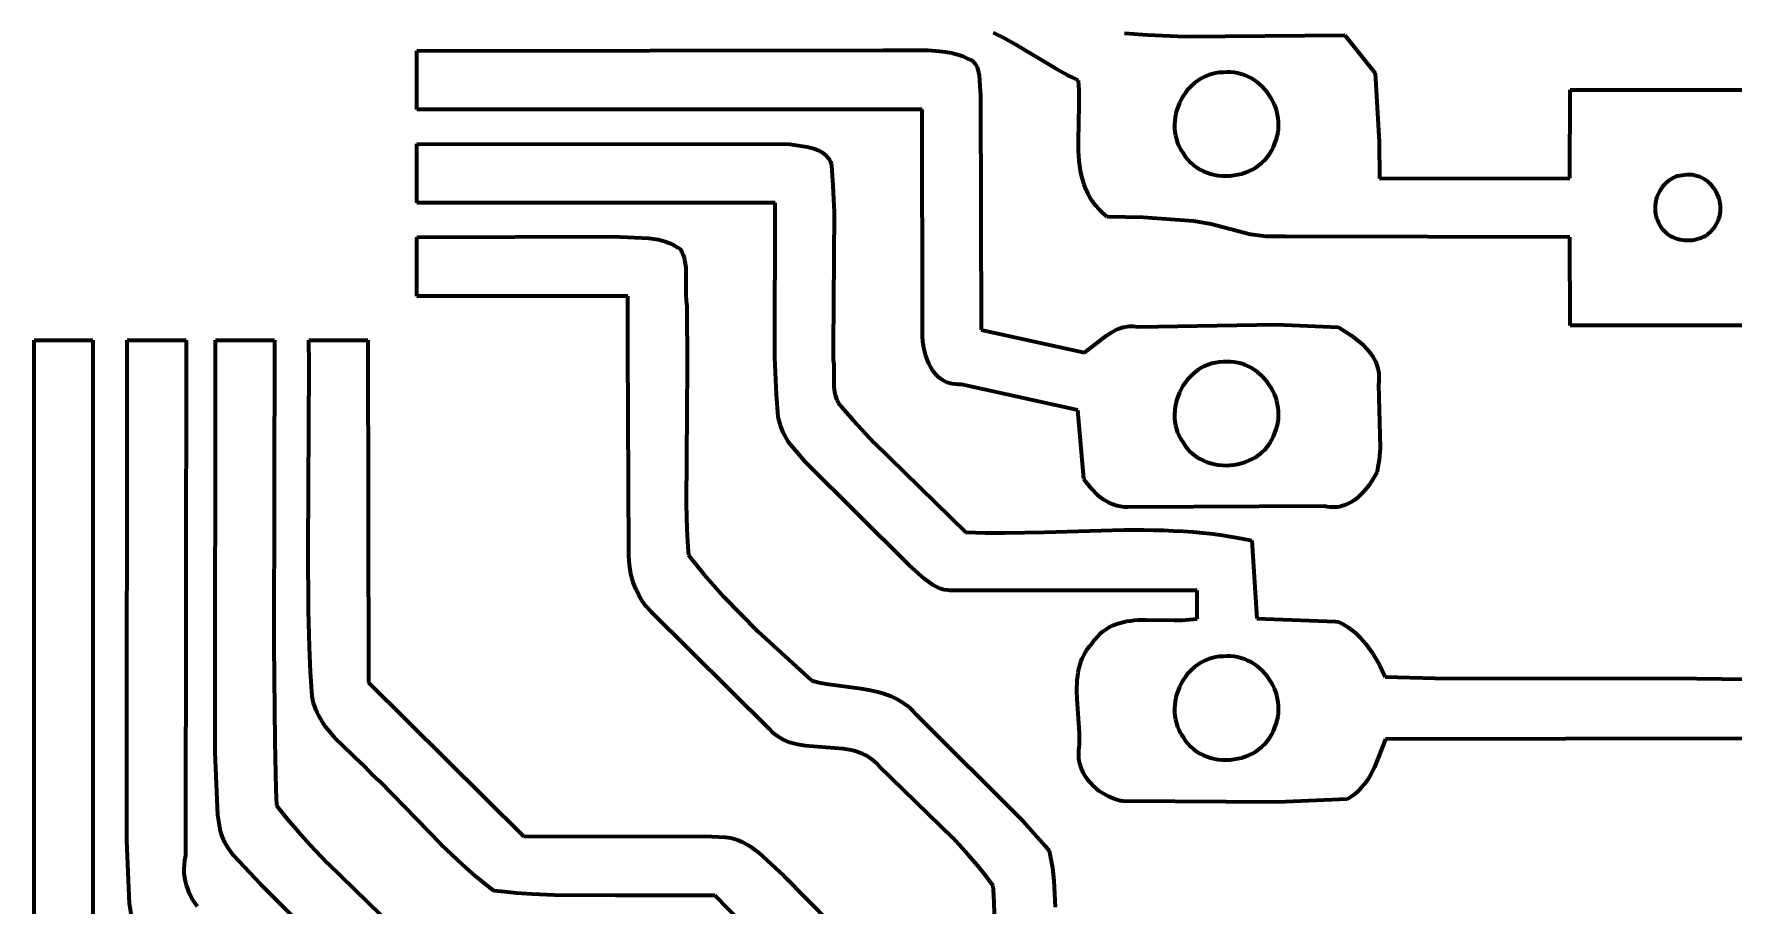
# Model space of a CAD drawing. Header units: millimetres. Extents: x 0.5 to 14.1, y 0 to 14.9.
# Drawn here: x 6.68 to 11.489, y 5.777 to 8.242 of the extents above; entities that cross this region are included whole.
import ezdxf

# ---------------------------------------------------------------- set-up
doc = ezdxf.new("R2010")
doc.units = ezdxf.units.MM
doc.layers.add('color#000000ff', color=7, linetype='CONTINUOUS', lineweight=100)

msp = doc.modelspace()

# ---------------------------------------------------------------- linework, layer by layer
at = {"layer": 'color#000000ff'}
for p, q in [((9.4115, 8.2375), (9.3962, 8.2452)), ((9.4267, 8.2294), (9.4115, 8.2375)), ((9.4567, 8.2124), (9.4267, 8.2294)), ((9.7673, 8.2437), (9.8316, 8.2391)), ((9.8316, 8.2391), (9.939, 8.2349)), ((9.939, 8.2349), (10.3907, 8.2379)), ((10.3907, 8.2379), (10.4762, 8.131)), ((7.7639, 8.1944), (9.0834, 8.1962)), ((7.7639, 8.0278), (7.7639, 8.1944)), ((9.0834, 8.1962), (9.21, 8.1956)), ((9.21, 8.1956), (9.2437, 8.1934)), ((9.2437, 8.1934), (9.2603, 8.1912)), ((9.2603, 8.1912), (9.2768, 8.1881)), ((9.2768, 8.1881), (9.293, 8.184)), ((9.293, 8.184), (9.301, 8.1814)), ((9.301, 8.1814), (9.3089, 8.1786)), ((9.3089, 8.1786), (9.3168, 8.1754)), ((9.3168, 8.1754), (9.3246, 8.1718)), ((9.5759, 8.1415), (9.4567, 8.2124)), ((9.3246, 8.1718), (9.3286, 8.1703)), ((9.3286, 8.1703), (9.3322, 8.1684)), ((9.3322, 8.1684), (9.3356, 8.1662)), ((9.3356, 8.1662), (9.3386, 8.1638)), ((9.3386, 8.1638), (9.3413, 8.1611)), ((9.3413, 8.1611), (9.3437, 8.1582)), ((9.3437, 8.1582), (9.3458, 8.155)), ((9.3458, 8.155), (9.3494, 8.1482)), ((9.3494, 8.1482), (9.3521, 8.1408)), ((9.3521, 8.1408), (9.3554, 8.1246)), ((9.606, 8.1251), (9.5759, 8.1415)), ((10.0135, 8.1282), (10.0033, 8.1249)), ((10.024, 8.1307), (10.0135, 8.1282)), ((10.0348, 8.1323), (10.024, 8.1307)), ((10.046, 8.1329), (10.0348, 8.1323)), ((10.0567, 8.1336), (10.046, 8.1329)), ((10.0672, 8.1335), (10.0567, 8.1336)), ((10.0775, 8.1325), (10.0672, 8.1335)), ((10.0876, 8.1307), (10.0775, 8.1325)), ((10.0974, 8.1281), (10.0876, 8.1307)), ((10.107, 8.1248), (10.0974, 8.1281)), ((10.4762, 8.131), (10.4873, 7.936)), ((9.3554, 8.1246), (9.358, 8.0797)), ((9.358, 8.0797), (9.3591, 8.0696)), ((9.6212, 8.1174), (9.606, 8.1251)), ((9.6365, 8.1101), (9.6212, 8.1174)), ((9.6376, 8.0965), (9.6365, 8.1101)), ((9.6384, 8.0828), (9.6376, 8.0965)), ((9.6387, 8.0689), (9.6384, 8.0828)), ((9.9446, 8.0823), (9.9382, 8.0739)), ((9.9515, 8.0901), (9.9446, 8.0823)), ((9.959, 8.0975), (9.9515, 8.0901)), ((9.9669, 8.1043), (9.959, 8.0975)), ((9.9754, 8.1104), (9.9669, 8.1043)), ((9.9843, 8.116), (9.9754, 8.1104)), ((9.9936, 8.1208), (9.9843, 8.116)), ((10.0033, 8.1249), (9.9936, 8.1208)), ((10.1162, 8.1209), (10.107, 8.1248)), ((10.1252, 8.1162), (10.1162, 8.1209)), ((10.1338, 8.111), (10.1252, 8.1162)), ((10.142, 8.1051), (10.1338, 8.111)), ((10.1498, 8.0987), (10.142, 8.1051)), ((10.1572, 8.0918), (10.1498, 8.0987)), ((10.1642, 8.0845), (10.1572, 8.0918)), ((10.1707, 8.0767), (10.1642, 8.0845)), ((11.0272, 7.8332), (11.0282, 8.0833)), ((11.0282, 8.0833), (11.6945, 8.0833)), ((9.3591, 8.0696), (9.3615, 7.4048)), ((9.6364, 7.9394), (9.6387, 8.0406)), ((9.6387, 8.0406), (9.6387, 8.0689)), ((9.9184, 8.0368), (9.915, 8.0268)), ((9.9224, 8.0466), (9.9184, 8.0368)), ((9.9271, 8.056), (9.9224, 8.0466)), ((9.9323, 8.0652), (9.9271, 8.056)), ((9.9382, 8.0739), (9.9323, 8.0652)), ((10.1766, 8.0685), (10.1707, 8.0767)), ((10.1821, 8.0599), (10.1766, 8.0685)), ((10.1869, 8.051), (10.1821, 8.0599)), ((10.1912, 8.0419), (10.1869, 8.051)), ((10.1949, 8.0324), (10.1912, 8.0419)), ((10.1979, 8.0228), (10.1949, 8.0324)), ((9.1946, 8.0278), (7.7639, 8.0278)), ((9.1956, 7.416), (9.1946, 8.0278)), ((9.909, 7.9958), (9.9084, 7.9853)), ((9.9084, 7.9853), (9.9085, 7.9748)), ((9.9103, 8.0063), (9.909, 7.9958)), ((9.9123, 8.0166), (9.9103, 8.0063)), ((9.915, 8.0268), (9.9123, 8.0166)), ((10.2003, 8.013), (10.1979, 8.0228)), ((10.202, 8.003), (10.2003, 8.013)), ((10.203, 7.993), (10.202, 8.003)), ((10.2027, 7.9727), (10.2032, 7.9828)), ((10.2032, 7.9828), (10.203, 7.993)), ((9.6369, 7.9107), (9.6364, 7.9394)), ((9.9085, 7.9748), (9.9095, 7.9644)), ((9.9095, 7.9644), (9.9112, 7.954)), ((9.9112, 7.954), (9.9138, 7.9437)), ((9.9138, 7.9437), (9.9171, 7.9336)), ((10.1924, 7.9325), (10.1963, 7.9424)), ((10.1963, 7.9424), (10.1993, 7.9524)), ((10.1993, 7.9524), (10.2014, 7.9625)), ((10.2014, 7.9625), (10.2027, 7.9727)), ((10.4873, 7.936), (10.4882, 7.8331)), ((7.7639, 7.9305), (8.8199, 7.9299)), ((7.7639, 7.7639), (7.7639, 7.9305)), ((8.8199, 7.9299), (8.8683, 7.9226)), ((8.8683, 7.9226), (8.888, 7.9174)), ((8.888, 7.9174), (8.9017, 7.9119)), ((8.9017, 7.9119), (8.9101, 7.9073)), ((8.9101, 7.9073), (8.9177, 7.9018)), ((8.9177, 7.9018), (8.9212, 7.8987)), ((8.9212, 7.8987), (8.9244, 7.8954)), ((8.9244, 7.8954), (8.9274, 7.8918)), ((8.9274, 7.8918), (8.9301, 7.888)), ((8.9301, 7.888), (8.9324, 7.8838)), ((9.6377, 7.8966), (9.6369, 7.9107)), ((9.6389, 7.8825), (9.6377, 7.8966)), ((9.9171, 7.9336), (9.9214, 7.9237)), ((9.9214, 7.9237), (9.9265, 7.9141)), ((9.9265, 7.9141), (9.9325, 7.9048)), ((9.9325, 7.9048), (9.9389, 7.8951)), ((9.9389, 7.8951), (9.946, 7.8862)), ((10.1637, 7.8845), (10.1709, 7.8927)), ((10.1709, 7.8927), (10.1775, 7.9017)), ((10.1775, 7.9017), (10.1833, 7.9113)), ((10.1833, 7.9113), (10.1883, 7.9215)), ((10.1883, 7.9215), (10.1924, 7.9325)), ((8.9324, 7.8838), (8.9345, 7.8794)), ((8.9345, 7.8794), (8.9362, 7.8746)), ((8.9362, 7.8746), (8.9375, 7.8695)), ((8.9375, 7.8695), (8.9418, 7.8127)), ((9.6406, 7.8686), (9.6389, 7.8825)), ((9.6428, 7.855), (9.6406, 7.8686)), ((9.6455, 7.8415), (9.6428, 7.855)), ((9.6489, 7.8283), (9.6455, 7.8415)), ((9.946, 7.8862), (9.9538, 7.8781)), ((9.9538, 7.8781), (9.9621, 7.8708)), ((9.9621, 7.8708), (9.971, 7.8643)), ((9.971, 7.8643), (9.9804, 7.8586)), ((9.9804, 7.8586), (9.9901, 7.8536)), ((9.9901, 7.8536), (10.0003, 7.8495)), ((10.0003, 7.8495), (10.0107, 7.8461)), ((10.0107, 7.8461), (10.0214, 7.8435)), ((10.0214, 7.8435), (10.0323, 7.8416)), ((10.0323, 7.8416), (10.0433, 7.8405)), ((10.0433, 7.8405), (10.0544, 7.8402)), ((10.0544, 7.8402), (10.0654, 7.8406)), ((10.0654, 7.8406), (10.0765, 7.8417)), ((10.0765, 7.8417), (10.0874, 7.8436)), ((10.0874, 7.8436), (10.0981, 7.8462)), ((10.0981, 7.8462), (10.1086, 7.8496)), ((10.1086, 7.8496), (10.1189, 7.8536)), ((10.1189, 7.8536), (10.1288, 7.8584)), ((10.1288, 7.8584), (10.1382, 7.8638)), ((10.1382, 7.8638), (10.1473, 7.87)), ((10.1473, 7.87), (10.1557, 7.8769)), ((10.1557, 7.8769), (10.1637, 7.8845)), ((11.3325, 7.839), (11.3267, 7.837)), ((11.3386, 7.8405), (11.3325, 7.839)), ((11.3449, 7.8416), (11.3386, 7.8405)), ((11.3513, 7.8421), (11.3449, 7.8416)), ((11.3591, 7.843), (11.3513, 7.8421)), ((11.3667, 7.8432), (11.3591, 7.843)), ((11.374, 7.8427), (11.3667, 7.8432)), ((11.3812, 7.8415), (11.374, 7.8427)), ((11.3882, 7.8397), (11.3812, 7.8415)), ((11.3949, 7.8374), (11.3882, 7.8397)), ((8.9418, 7.8127), (8.945, 7.7369)), ((9.653, 7.8153), (9.6489, 7.8283)), ((9.6578, 7.8027), (9.653, 7.8153)), ((9.6635, 7.7904), (9.6578, 7.8027)), ((10.4882, 7.8331), (11.0272, 7.8332)), ((11.2788, 7.7924), (11.2762, 7.7868)), ((11.2817, 7.7978), (11.2788, 7.7924)), ((11.2849, 7.8029), (11.2817, 7.7978)), ((11.2884, 7.8079), (11.2849, 7.8029)), ((11.2923, 7.8126), (11.2884, 7.8079)), ((11.2964, 7.8171), (11.2923, 7.8126)), ((11.3008, 7.8212), (11.2964, 7.8171)), ((11.3055, 7.8251), (11.3008, 7.8212)), ((11.3104, 7.8286), (11.3055, 7.8251)), ((11.3156, 7.8318), (11.3104, 7.8286)), ((11.321, 7.8346), (11.3156, 7.8318)), ((11.3267, 7.837), (11.321, 7.8346)), ((11.4013, 7.8345), (11.3949, 7.8374)), ((11.4075, 7.831), (11.4013, 7.8345)), ((11.4133, 7.8271), (11.4075, 7.831)), ((11.4189, 7.8228), (11.4133, 7.8271)), ((11.4241, 7.818), (11.4189, 7.8228)), ((11.4289, 7.8129), (11.4241, 7.818)), ((11.4334, 7.8074), (11.4289, 7.8129)), ((11.4375, 7.8016), (11.4334, 7.8074)), ((11.4412, 7.7955), (11.4375, 7.8016)), ((11.4445, 7.7891), (11.4412, 7.7955)), ((8.778, 7.7638), (7.7639, 7.7639)), ((8.7772, 7.3255), (8.778, 7.7638)), ((9.67, 7.7784), (9.6635, 7.7904)), ((9.6774, 7.7668), (9.67, 7.7784)), ((9.6859, 7.7555), (9.6774, 7.7668)), ((9.6953, 7.7447), (9.6859, 7.7555)), ((9.7059, 7.7344), (9.6953, 7.7447)), ((11.2687, 7.7573), (11.2684, 7.7512)), ((11.2684, 7.7512), (11.2684, 7.745)), ((11.2684, 7.745), (11.2689, 7.7389)), ((11.2695, 7.7633), (11.2687, 7.7573)), ((11.2706, 7.7694), (11.2695, 7.7633)), ((11.2721, 7.7753), (11.2706, 7.7694)), ((11.274, 7.7811), (11.2721, 7.7753)), ((11.2762, 7.7868), (11.274, 7.7811)), ((11.4473, 7.7826), (11.4445, 7.7891)), ((11.4496, 7.7758), (11.4473, 7.7826)), ((11.4515, 7.769), (11.4496, 7.7758)), ((11.4529, 7.762), (11.4515, 7.769)), ((11.4537, 7.7549), (11.4529, 7.762)), ((11.454, 7.7478), (11.4537, 7.7549)), ((11.4538, 7.7406), (11.454, 7.7478)), ((8.945, 7.7369), (8.9424, 7.357)), ((9.7176, 7.7245), (9.7059, 7.7344)), ((9.8195, 7.722), (9.7176, 7.7245)), ((9.9622, 7.7122), (9.8195, 7.722)), ((10.0125, 7.7034), (9.9622, 7.7122)), ((10.1238, 7.6743), (10.0125, 7.7034)), ((11.2689, 7.7389), (11.2698, 7.7328)), ((11.2698, 7.7328), (11.2711, 7.7268)), ((11.2711, 7.7268), (11.2729, 7.7208)), ((11.2729, 7.7208), (11.2751, 7.715)), ((11.2751, 7.715), (11.2778, 7.7093)), ((11.2778, 7.7093), (11.2808, 7.7028)), ((11.2808, 7.7028), (11.2842, 7.6968)), ((11.2842, 7.6968), (11.2881, 7.6912)), ((11.4358, 7.6935), (11.4396, 7.6993)), ((11.4396, 7.6993), (11.4436, 7.7059)), ((11.4436, 7.7059), (11.4469, 7.7126)), ((11.4469, 7.7126), (11.4495, 7.7194)), ((11.4495, 7.7194), (11.4515, 7.7264)), ((11.4515, 7.7264), (11.4529, 7.7335)), ((11.4529, 7.7335), (11.4538, 7.7406)), ((7.7639, 7.6663), (8.3197, 7.6682)), ((7.7639, 7.5001), (7.7639, 7.6663)), ((8.3197, 7.6682), (8.4207, 7.6643)), ((8.4207, 7.6643), (8.4473, 7.6596)), ((8.4473, 7.6596), (8.4667, 7.6542)), ((8.4667, 7.6542), (8.4792, 7.6496)), ((8.4792, 7.6496), (8.4914, 7.6439)), ((10.1681, 7.6689), (10.1238, 7.6743)), ((10.1941, 7.669), (10.1681, 7.6689)), ((10.2228, 7.6681), (10.1941, 7.669)), ((11.0274, 7.6667), (10.2228, 7.6681)), ((11.0283, 7.4167), (11.0274, 7.6667)), ((11.2881, 7.6912), (11.2924, 7.6861)), ((11.2924, 7.6861), (11.2972, 7.6814)), ((11.2972, 7.6814), (11.3023, 7.6771)), ((11.3023, 7.6771), (11.3077, 7.6732)), ((11.3077, 7.6732), (11.3134, 7.6698)), ((11.3134, 7.6698), (11.3194, 7.6668)), ((11.3194, 7.6668), (11.3257, 7.6642)), ((11.3257, 7.6642), (11.3321, 7.6621)), ((11.3321, 7.6621), (11.3386, 7.6604)), ((11.3386, 7.6604), (11.3453, 7.6592)), ((11.3453, 7.6592), (11.3521, 7.6584)), ((11.3521, 7.6584), (11.3589, 7.658)), ((11.3589, 7.658), (11.3657, 7.658)), ((11.3657, 7.658), (11.3726, 7.6586)), ((11.3726, 7.6586), (11.3793, 7.6595)), ((11.3793, 7.6595), (11.386, 7.6609)), ((11.386, 7.6609), (11.3925, 7.6627)), ((11.3925, 7.6627), (11.3989, 7.665)), ((11.3989, 7.665), (11.405, 7.6677)), ((11.405, 7.6677), (11.4109, 7.6709)), ((11.4109, 7.6709), (11.4166, 7.6745)), ((11.4166, 7.6745), (11.422, 7.6786)), ((11.422, 7.6786), (11.427, 7.6831)), ((11.427, 7.6831), (11.4316, 7.6881)), ((11.4316, 7.6881), (11.4358, 7.6935)), ((8.4914, 7.6439), (8.5031, 7.6372)), ((8.5031, 7.6372), (8.5088, 7.6334)), ((8.5088, 7.6334), (8.5117, 7.6285)), ((8.5117, 7.6285), (8.5143, 7.6235)), ((8.5143, 7.6235), (8.5166, 7.6183)), ((8.5166, 7.6183), (8.5202, 7.6079)), ((8.5202, 7.6079), (8.5228, 7.5971)), ((8.5228, 7.5971), (8.5251, 7.5805)), ((8.5251, 7.5805), (8.5255, 7.5003)), ((8.3612, 7.4998), (7.7639, 7.5001)), ((8.3613, 7.3504), (8.3612, 7.4998)), ((8.5255, 7.5003), (8.5276, 7.4781)), ((8.5276, 7.4781), (8.5285, 7.4727)), ((8.5285, 7.4727), (8.5295, 7.3022)), ((9.1949, 7.4015), (9.1952, 7.4089)), ((9.1952, 7.4089), (9.1956, 7.416)), ((9.741, 7.4034), (9.7516, 7.4081)), ((9.7516, 7.4081), (9.7571, 7.41)), ((9.7571, 7.41), (9.7628, 7.4116)), ((9.7628, 7.4116), (9.7685, 7.4129)), ((9.7685, 7.4129), (9.7744, 7.4139)), ((9.7744, 7.4139), (9.7804, 7.4144)), ((9.7804, 7.4144), (9.7865, 7.4146)), ((9.7865, 7.4146), (9.7928, 7.4144)), ((9.7928, 7.4144), (9.7993, 7.4138)), ((9.7993, 7.4138), (9.8059, 7.4126)), ((9.8059, 7.4126), (10.197, 7.4197)), ((10.197, 7.4197), (10.3729, 7.412)), ((10.3729, 7.412), (10.4089, 7.3888)), ((11.6944, 7.4166), (11.0283, 7.4167)), ((6.6803, 4.9718), (6.6806, 7.375)), ((6.6806, 7.375), (6.8472, 7.375)), ((6.8472, 7.375), (6.8473, 4.9353)), ((6.9432, 5.9581), (6.9445, 7.375)), ((6.9445, 7.375), (7.1111, 7.375)), ((7.1111, 7.375), (7.1092, 5.9163)), ((7.1932, 6.2081), (7.1944, 7.375)), ((7.1944, 7.375), (7.3611, 7.375)), ((7.3611, 7.375), (7.3595, 6.5124)), ((7.4583, 7.375), (7.625, 7.375)), ((7.4593, 7.3055), (7.4583, 7.375)), ((7.625, 7.375), (7.6267, 6.406)), ((9.1952, 7.3862), (9.1949, 7.4015)), ((9.1965, 7.3705), (9.1952, 7.3862)), ((9.1988, 7.3546), (9.1965, 7.3705)), ((9.3615, 7.4048), (9.654, 7.3403)), ((9.654, 7.3403), (9.7158, 7.388)), ((9.7158, 7.388), (9.7307, 7.3978)), ((9.7307, 7.3978), (9.741, 7.4034)), ((10.4089, 7.3888), (10.4322, 7.3707)), ((10.4322, 7.3707), (10.443, 7.3607)), ((10.443, 7.3607), (10.4531, 7.3502)), ((8.3642, 6.7778), (8.3613, 7.3504)), ((8.782, 7.2213), (8.7772, 7.3255)), ((8.9424, 7.357), (8.9427, 7.3191)), ((8.9427, 7.3191), (8.9444, 7.306)), ((9.2023, 7.3388), (9.1988, 7.3546)), ((9.2045, 7.331), (9.2023, 7.3388)), ((9.207, 7.3234), (9.2045, 7.331)), ((9.2098, 7.3159), (9.207, 7.3234)), ((9.213, 7.3087), (9.2098, 7.3159)), ((10.024, 7.3112), (10.0135, 7.3088)), ((10.0348, 7.3128), (10.024, 7.3112)), ((10.046, 7.3135), (10.0348, 7.3128)), ((10.0567, 7.3142), (10.046, 7.3135)), ((10.0672, 7.314), (10.0567, 7.3142)), ((10.0775, 7.313), (10.0672, 7.314)), ((10.0876, 7.3113), (10.0775, 7.313)), ((10.0974, 7.3087), (10.0876, 7.3113)), ((10.4531, 7.3502), (10.4623, 7.339)), ((10.4623, 7.339), (10.4664, 7.3332)), ((10.4664, 7.3332), (10.4703, 7.3273)), ((10.4703, 7.3273), (10.4738, 7.3211)), ((10.4738, 7.3211), (10.477, 7.3148)), ((10.477, 7.3148), (10.4798, 7.3083)), ((7.4561, 6.784), (7.4593, 7.3055)), ((8.5295, 7.3022), (8.5263, 6.9124)), ((8.9444, 7.306), (8.9443, 7.2432)), ((9.2164, 7.3017), (9.213, 7.3087)), ((9.2203, 7.295), (9.2164, 7.3017)), ((9.2244, 7.2886), (9.2203, 7.295)), ((9.229, 7.2825), (9.2244, 7.2886)), ((9.2339, 7.2769), (9.229, 7.2825)), ((9.2392, 7.2717), (9.2339, 7.2769)), ((9.2448, 7.2669), (9.2392, 7.2717)), ((9.2509, 7.2627), (9.2448, 7.2669)), ((9.2574, 7.2589), (9.2509, 7.2627)), ((9.9446, 7.2628), (9.9382, 7.2545)), ((9.9515, 7.2707), (9.9446, 7.2628)), ((9.959, 7.278), (9.9515, 7.2707)), ((9.9669, 7.2848), (9.959, 7.278)), ((9.9754, 7.291), (9.9669, 7.2848)), ((9.9843, 7.2965), (9.9754, 7.291)), ((9.9936, 7.3014), (9.9843, 7.2965)), ((10.0033, 7.3055), (9.9936, 7.3014)), ((10.0135, 7.3088), (10.0033, 7.3055)), ((10.107, 7.3054), (10.0974, 7.3087)), ((10.1162, 7.3014), (10.107, 7.3054)), ((10.1252, 7.2968), (10.1162, 7.3014)), ((10.1338, 7.2915), (10.1252, 7.2968)), ((10.142, 7.2857), (10.1338, 7.2915)), ((10.1498, 7.2793), (10.142, 7.2857)), ((10.1572, 7.2724), (10.1498, 7.2793)), ((10.1642, 7.265), (10.1572, 7.2724)), ((10.1707, 7.2572), (10.1642, 7.265)), ((10.4798, 7.3083), (10.4821, 7.3017)), ((10.4821, 7.3017), (10.4841, 7.2948)), ((10.4841, 7.2948), (10.4856, 7.2878)), ((10.4856, 7.2878), (10.4866, 7.2806)), ((10.4866, 7.2806), (10.4872, 7.2733)), ((10.4872, 7.2657), (10.4867, 7.258)), ((10.4872, 7.2733), (10.4872, 7.2657)), ((8.7869, 7.1588), (8.782, 7.2213)), ((8.9443, 7.2432), (8.9458, 7.2288)), ((8.9458, 7.2288), (8.9476, 7.2195)), ((8.9476, 7.2195), (8.9504, 7.2106)), ((9.2643, 7.2558), (9.2574, 7.2589)), ((9.2715, 7.2533), (9.2643, 7.2558)), ((9.2793, 7.2514), (9.2715, 7.2533)), ((9.2874, 7.2502), (9.2793, 7.2514)), ((9.296, 7.2497), (9.2874, 7.2502)), ((9.3051, 7.2499), (9.296, 7.2497)), ((9.6349, 7.1773), (9.3051, 7.2499)), ((9.9184, 7.2174), (9.915, 7.2074)), ((9.9224, 7.2271), (9.9184, 7.2174)), ((9.9271, 7.2366), (9.9224, 7.2271)), ((9.9323, 7.2457), (9.9271, 7.2366)), ((9.9382, 7.2545), (9.9323, 7.2457)), ((10.1766, 7.249), (10.1707, 7.2572)), ((10.1821, 7.2405), (10.1766, 7.249)), ((10.1869, 7.2316), (10.1821, 7.2405)), ((10.1912, 7.2224), (10.1869, 7.2316)), ((10.1949, 7.213), (10.1912, 7.2224)), ((10.4867, 7.258), (10.4856, 7.2501)), ((10.4856, 7.2501), (10.4902, 7.0704)), ((8.9504, 7.2106), (8.9522, 7.2063)), ((8.9522, 7.2063), (8.9543, 7.2021)), ((8.9543, 7.2021), (8.9568, 7.198)), ((8.9568, 7.198), (8.9595, 7.1941)), ((8.9595, 7.1941), (8.9626, 7.1903)), ((8.9626, 7.1903), (8.9661, 7.1867)), ((8.9661, 7.1867), (8.9997, 7.1475)), ((9.6522, 6.983), (9.6349, 7.1773)), ((9.909, 7.1764), (9.9084, 7.1659)), ((9.9084, 7.1659), (9.9085, 7.1554)), ((9.9103, 7.1868), (9.909, 7.1764)), ((9.9123, 7.1972), (9.9103, 7.1868)), ((9.915, 7.2074), (9.9123, 7.1972)), ((10.1979, 7.2034), (10.1949, 7.213)), ((10.2003, 7.1935), (10.1979, 7.2034)), ((10.202, 7.1836), (10.2003, 7.1935)), ((10.203, 7.1735), (10.202, 7.1836)), ((10.2032, 7.1634), (10.203, 7.1735)), ((8.7877, 7.1536), (8.7869, 7.1588)), ((8.7929, 7.1332), (8.7877, 7.1536)), ((8.8005, 7.1137), (8.7929, 7.1332)), ((8.9997, 7.1475), (9.0584, 7.0845)), ((9.9085, 7.1554), (9.9095, 7.1449)), ((9.9095, 7.1449), (9.9112, 7.1345)), ((9.9112, 7.1345), (9.9138, 7.1243)), ((9.9138, 7.1243), (9.9171, 7.1142)), ((10.1924, 7.113), (10.1963, 7.123)), ((10.1963, 7.123), (10.1993, 7.133)), ((10.1993, 7.133), (10.2014, 7.1431)), ((10.2014, 7.1431), (10.2027, 7.1532)), ((10.2027, 7.1532), (10.2032, 7.1634)), ((8.8158, 7.0864), (8.8005, 7.1137)), ((8.8635, 7.0304), (8.8158, 7.0864)), ((9.0584, 7.0845), (9.3168, 6.8314)), ((9.9171, 7.1142), (9.9214, 7.1043)), ((9.9214, 7.1043), (9.9265, 7.0947)), ((9.9265, 7.0947), (9.9325, 7.0854)), ((9.9325, 7.0854), (9.9389, 7.0757)), ((9.9389, 7.0757), (9.946, 7.0667)), ((10.1637, 7.065), (10.1709, 7.0733)), ((10.1709, 7.0733), (10.1775, 7.0822)), ((10.1775, 7.0822), (10.1833, 7.0918)), ((10.1833, 7.0918), (10.1883, 7.1021)), ((10.1883, 7.1021), (10.1924, 7.113)), ((10.4902, 7.0704), (10.4873, 7.0363)), ((9.1561, 6.7392), (8.8635, 7.0304)), ((9.946, 7.0667), (9.9538, 7.0586)), ((9.9538, 7.0586), (9.9621, 7.0513)), ((9.9621, 7.0513), (9.971, 7.0448)), ((9.971, 7.0448), (9.9804, 7.0391)), ((9.9804, 7.0391), (9.9901, 7.0342)), ((9.9901, 7.0342), (10.0003, 7.03)), ((10.0003, 7.03), (10.0107, 7.0266)), ((10.0107, 7.0266), (10.0214, 7.024)), ((10.0214, 7.024), (10.0323, 7.0222)), ((10.0323, 7.0222), (10.0433, 7.0211)), ((10.0433, 7.0211), (10.0544, 7.0207)), ((10.0544, 7.0207), (10.0654, 7.0211)), ((10.0654, 7.0211), (10.0765, 7.0223)), ((10.0765, 7.0223), (10.0874, 7.0242)), ((10.0874, 7.0242), (10.0981, 7.0268)), ((10.0981, 7.0268), (10.1086, 7.0301)), ((10.1086, 7.0301), (10.1189, 7.0342)), ((10.1189, 7.0342), (10.1288, 7.0389)), ((10.1288, 7.0389), (10.1382, 7.0444)), ((10.1382, 7.0444), (10.1473, 7.0506)), ((10.1473, 7.0506), (10.1557, 7.0575)), ((10.1557, 7.0575), (10.1637, 7.065)), ((10.4873, 7.0363), (10.4834, 7.011)), ((9.6579, 6.9742), (9.6522, 6.983)), ((9.6743, 6.953), (9.6579, 6.9742)), ((10.4692, 6.9801), (10.4581, 6.9635)), ((10.4817, 7.0026), (10.4692, 6.9801)), ((10.4834, 7.011), (10.4817, 7.0026)), ((9.6895, 6.9378), (9.6743, 6.953)), ((9.7065, 6.9246), (9.6895, 6.9378)), ((10.4263, 6.9292), (10.4159, 6.9213)), ((10.4362, 6.9381), (10.4263, 6.9292)), ((10.4454, 6.9478), (10.4362, 6.9381)), ((10.4581, 6.9635), (10.4454, 6.9478)), ((8.5263, 6.9124), (8.5285, 6.8394)), ((9.7203, 6.9164), (9.7065, 6.9246)), ((9.7348, 6.9099), (9.7203, 6.9164)), ((9.7449, 6.9066), (9.7348, 6.9099)), ((9.7553, 6.9042), (9.7449, 6.9066)), ((9.7659, 6.9029), (9.7553, 6.9042)), ((9.7768, 6.9026), (9.7659, 6.9029)), ((10.3335, 6.9051), (9.7768, 6.9026)), ((10.3406, 6.9036), (10.3335, 6.9051)), ((10.3477, 6.9026), (10.3406, 6.9036)), ((10.3546, 6.9022), (10.3477, 6.9026)), ((10.3614, 6.9022), (10.3546, 6.9022)), ((10.368, 6.9027), (10.3614, 6.9022)), ((10.3745, 6.9037), (10.368, 6.9027)), ((10.3808, 6.9051), (10.3745, 6.9037)), ((10.387, 6.9069), (10.3808, 6.9051)), ((10.3931, 6.9091), (10.387, 6.9069)), ((10.399, 6.9116), (10.3931, 6.9091)), ((10.4048, 6.9145), (10.399, 6.9116)), ((10.4104, 6.9177), (10.4048, 6.9145)), ((10.4159, 6.9213), (10.4104, 6.9177)), ((8.5285, 6.8394), (8.5309, 6.7907)), ((9.3168, 6.8314), (9.3447, 6.8304)), ((9.3447, 6.8304), (9.3725, 6.8298)), ((9.3725, 6.8298), (9.4284, 6.8295)), ((9.4284, 6.8295), (9.5406, 6.8317)), ((9.5406, 6.8317), (9.7654, 6.8381)), ((9.7654, 6.8381), (9.8215, 6.8382)), ((9.8215, 6.8382), (9.8495, 6.8379)), ((9.8495, 6.8379), (9.8774, 6.8371)), ((9.8774, 6.8371), (9.9054, 6.836)), ((9.9054, 6.836), (9.9333, 6.8345)), ((9.9333, 6.8345), (9.9611, 6.8325)), ((9.9611, 6.8325), (9.9889, 6.8299)), ((9.9889, 6.8299), (10.0166, 6.8269)), ((7.4573, 6.6102), (7.4561, 6.784)), ((8.5309, 6.7907), (8.5325, 6.7664)), ((10.0166, 6.8269), (10.0443, 6.8232)), ((10.0443, 6.8232), (10.0719, 6.8189)), ((10.0719, 6.8189), (10.0994, 6.814)), ((10.0994, 6.814), (10.1269, 6.8083)), ((10.1269, 6.8083), (10.1413, 6.5874)), ((8.3639, 6.7649), (8.3642, 6.7778)), ((8.3654, 6.7392), (8.3639, 6.7649)), ((8.3696, 6.7137), (8.3654, 6.7392)), ((8.5325, 6.7664), (8.5758, 6.7133)), ((9.2007, 6.6993), (9.1561, 6.7392)), ((8.3765, 6.6889), (8.3696, 6.7137)), ((8.3834, 6.671), (8.3765, 6.6889)), ((8.5758, 6.7133), (8.6327, 6.6492)), ((9.225, 6.6817), (9.2007, 6.6993)), ((8.3919, 6.6537), (8.3834, 6.671)), ((8.4019, 6.6373), (8.3919, 6.6537)), ((8.4134, 6.6218), (8.4019, 6.6373)), ((8.6327, 6.6492), (8.7289, 6.551)), ((9.2381, 6.6749), (9.225, 6.6817)), ((9.2472, 6.6714), (9.2381, 6.6749)), ((9.2567, 6.6688), (9.2472, 6.6714)), ((9.2666, 6.6673), (9.2567, 6.6688)), ((9.2717, 6.667), (9.2666, 6.6673)), ((9.2769, 6.667), (9.2717, 6.667)), ((9.9722, 6.6667), (9.2769, 6.667)), ((9.9721, 6.5869), (9.9722, 6.6464)), ((9.9722, 6.6464), (9.9722, 6.6667)), ((7.4601, 6.506), (7.4573, 6.6102)), ((8.4265, 6.6075), (8.4134, 6.6218)), ((8.7614, 6.275), (8.4265, 6.6075)), ((8.7289, 6.551), (8.8806, 6.4117)), ((9.6901, 6.5368), (9.6979, 6.5447)), ((9.6979, 6.5447), (9.7061, 6.5516)), ((9.7061, 6.5516), (9.7147, 6.5577)), ((9.7147, 6.5577), (9.7236, 6.563)), ((9.7236, 6.563), (9.733, 6.5676)), ((9.733, 6.5676), (9.7426, 6.5715)), ((9.7426, 6.5715), (9.7525, 6.5747)), ((9.7525, 6.5747), (9.7627, 6.5774)), ((9.7627, 6.5774), (9.7732, 6.5795)), ((9.7732, 6.5795), (9.7839, 6.5812)), ((9.7839, 6.5812), (9.7947, 6.5824)), ((9.7947, 6.5824), (9.8057, 6.5833)), ((9.8057, 6.5833), (9.8281, 6.5841)), ((9.8281, 6.5841), (9.9077, 6.5829)), ((9.9077, 6.5829), (9.9299, 6.5831)), ((9.9299, 6.5831), (9.9408, 6.5836)), ((9.9408, 6.5836), (9.9514, 6.5843)), ((9.9514, 6.5843), (9.9619, 6.5854)), ((9.9619, 6.5854), (9.9721, 6.5869)), ((10.1413, 6.5874), (10.3645, 6.5794)), ((10.3645, 6.5794), (10.3725, 6.5783)), ((10.3725, 6.5783), (10.3854, 6.5717)), ((10.3854, 6.5717), (10.3978, 6.5642)), ((10.3978, 6.5642), (10.4094, 6.5558)), ((10.4094, 6.5558), (10.4205, 6.5467)), ((10.4205, 6.5467), (10.436, 6.5318)), ((7.3595, 6.5124), (7.3618, 6.24)), ((7.4632, 6.4366), (7.4601, 6.506)), ((9.6516, 6.4833), (9.6566, 6.4924)), ((9.6566, 6.4924), (9.6623, 6.5013)), ((9.6623, 6.5013), (9.6687, 6.5099)), ((9.6687, 6.5099), (9.676, 6.5183)), ((9.676, 6.5183), (9.6828, 6.5281)), ((9.6828, 6.5281), (9.6901, 6.5368)), ((10.436, 6.5318), (10.4502, 6.5156)), ((10.4502, 6.5156), (10.4673, 6.4922)), ((10.4673, 6.4922), (10.4892, 6.4546)), ((9.636, 6.4345), (9.638, 6.4447)), ((9.638, 6.4447), (9.6405, 6.4546)), ((9.6405, 6.4546), (9.6436, 6.4644)), ((9.6436, 6.4644), (9.6473, 6.4739)), ((9.6473, 6.4739), (9.6516, 6.4833)), ((9.959, 6.4447), (9.9515, 6.4373)), ((9.9669, 6.4515), (9.959, 6.4447)), ((9.9754, 6.4577), (9.9669, 6.4515)), ((9.9843, 6.4632), (9.9754, 6.4577)), ((9.9936, 6.468), (9.9843, 6.4632)), ((10.0033, 6.4721), (9.9936, 6.468)), ((10.0135, 6.4754), (10.0033, 6.4721)), ((10.024, 6.4779), (10.0135, 6.4754)), ((10.0348, 6.4795), (10.024, 6.4779)), ((10.046, 6.4801), (10.0348, 6.4795)), ((10.0567, 6.4809), (10.046, 6.4801)), ((10.0672, 6.4807), (10.0567, 6.4809)), ((10.0775, 6.4797), (10.0672, 6.4807)), ((10.0876, 6.4779), (10.0775, 6.4797)), ((10.0974, 6.4754), (10.0876, 6.4779)), ((10.107, 6.4721), (10.0974, 6.4754)), ((10.1162, 6.4681), (10.107, 6.4721)), ((10.1252, 6.4635), (10.1162, 6.4681)), ((10.1338, 6.4582), (10.1252, 6.4635)), ((10.142, 6.4524), (10.1338, 6.4582)), ((10.1498, 6.446), (10.142, 6.4524)), ((10.1572, 6.4391), (10.1498, 6.446)), ((10.4892, 6.4546), (10.5044, 6.4221)), ((7.4674, 6.3672), (7.4632, 6.4366)), ((7.6267, 6.406), (8.0668, 5.9701)), ((8.8806, 6.4117), (8.8909, 6.4089)), ((8.8909, 6.4089), (8.9013, 6.4064)), ((8.9013, 6.4064), (8.9227, 6.4022)), ((8.9227, 6.4022), (9.0217, 6.389)), ((9.6322, 6.3928), (9.6326, 6.4034)), ((9.6326, 6.4034), (9.6333, 6.4139)), ((9.6333, 6.4139), (9.6344, 6.4243)), ((9.6344, 6.4243), (9.636, 6.4345)), ((9.9271, 6.4032), (9.9224, 6.3938)), ((9.9323, 6.4124), (9.9271, 6.4032)), ((9.9382, 6.4211), (9.9323, 6.4124)), ((9.9446, 6.4295), (9.9382, 6.4211)), ((9.9515, 6.4373), (9.9446, 6.4295)), ((10.1642, 6.4317), (10.1572, 6.4391)), ((10.1707, 6.4239), (10.1642, 6.4317)), ((10.1766, 6.4157), (10.1707, 6.4239)), ((10.1821, 6.4071), (10.1766, 6.4157)), ((10.1869, 6.3983), (10.1821, 6.4071)), ((10.1912, 6.3891), (10.1869, 6.3983)), ((10.5044, 6.4221), (10.6456, 6.4182)), ((10.6456, 6.4182), (11.3871, 6.4177)), ((11.3871, 6.4177), (11.5284, 6.416)), ((7.4694, 6.3574), (7.4674, 6.3672)), ((7.4718, 6.3479), (7.4694, 6.3574)), ((7.4748, 6.3387), (7.4718, 6.3479)), ((9.0217, 6.389), (9.0435, 6.3854)), ((9.0435, 6.3854), (9.0649, 6.3808)), ((9.0649, 6.3808), (9.0754, 6.3781)), ((9.0754, 6.3781), (9.0858, 6.375)), ((9.0858, 6.375), (9.096, 6.3715)), ((9.096, 6.3715), (9.106, 6.3676)), ((9.106, 6.3676), (9.1158, 6.3633)), ((9.1158, 6.3633), (9.1253, 6.3584)), ((9.1253, 6.3584), (9.1346, 6.3529)), ((9.1346, 6.3529), (9.1437, 6.3469)), ((9.6322, 6.3821), (9.6322, 6.3928)), ((9.6328, 6.3605), (9.6322, 6.3821)), ((9.6394, 6.2632), (9.6328, 6.3605)), ((9.9103, 6.3535), (9.909, 6.3431)), ((9.9123, 6.3638), (9.9103, 6.3535)), ((9.915, 6.374), (9.9123, 6.3638)), ((9.9184, 6.384), (9.915, 6.374)), ((9.9224, 6.3938), (9.9184, 6.384)), ((10.1949, 6.3797), (10.1912, 6.3891)), ((10.1979, 6.37), (10.1949, 6.3797)), ((10.2003, 6.3602), (10.1979, 6.37)), ((10.202, 6.3503), (10.2003, 6.3602)), ((10.203, 6.3402), (10.202, 6.3503)), ((7.4782, 6.3297), (7.4748, 6.3387)), ((7.4821, 6.321), (7.4782, 6.3297)), ((7.4863, 6.3124), (7.4821, 6.321)), ((7.4909, 6.3041), (7.4863, 6.3124)), ((7.4958, 6.296), (7.4909, 6.3041)), ((9.1437, 6.3469), (9.1524, 6.3402)), ((9.1524, 6.3402), (9.1609, 6.3329)), ((9.1609, 6.3329), (9.169, 6.3248)), ((9.169, 6.3248), (9.1768, 6.316)), ((9.1768, 6.316), (9.4799, 6.0135)), ((9.909, 6.3431), (9.9084, 6.3326)), ((9.9084, 6.3326), (9.9085, 6.3221)), ((9.9085, 6.3221), (9.9095, 6.3116)), ((9.9095, 6.3116), (9.9112, 6.3012)), ((9.9112, 6.3012), (9.9138, 6.2909)), ((10.1993, 6.2997), (10.2014, 6.3098)), ((10.2014, 6.3098), (10.2027, 6.3199)), ((10.2027, 6.3199), (10.2032, 6.3301)), ((10.2032, 6.3301), (10.203, 6.3402)), ((7.5011, 6.2881), (7.4958, 6.296)), ((7.5066, 6.2803), (7.5011, 6.2881)), ((7.5185, 6.2653), (7.5066, 6.2803)), ((7.5313, 6.2507), (7.5185, 6.2653)), ((8.7699, 6.266), (8.7614, 6.275)), ((8.7789, 6.2583), (8.7699, 6.266)), ((8.7884, 6.2516), (8.7789, 6.2583)), ((9.6397, 6.2424), (9.6394, 6.2632)), ((9.9138, 6.2909), (9.9171, 6.2808)), ((9.9171, 6.2808), (9.9214, 6.271)), ((9.9214, 6.271), (9.9265, 6.2614)), ((9.9265, 6.2614), (9.9325, 6.2521)), ((9.9325, 6.2521), (9.9389, 6.2423)), ((10.1775, 6.2489), (10.1833, 6.2585)), ((10.1833, 6.2585), (10.1883, 6.2688)), ((10.1883, 6.2688), (10.1924, 6.2797)), ((10.1924, 6.2797), (10.1963, 6.2896)), ((10.1963, 6.2896), (10.1993, 6.2997)), ((7.2003, 6.0313), (7.1932, 6.2081)), ((7.3618, 6.24), (7.365, 6.1039)), ((7.6082, 6.1758), (7.5313, 6.2507)), ((8.7982, 6.2458), (8.7884, 6.2516)), ((8.8085, 6.241), (8.7982, 6.2458)), ((8.819, 6.2369), (8.8085, 6.241)), ((8.8299, 6.2336), (8.819, 6.2369)), ((8.841, 6.2309), (8.8299, 6.2336)), ((8.8523, 6.2287), (8.841, 6.2309)), ((8.8639, 6.227), (8.8523, 6.2287)), ((8.8756, 6.2257), (8.8639, 6.227)), ((8.8993, 6.2238), (8.8756, 6.2257)), ((8.9588, 6.2199), (8.8993, 6.2238)), ((8.9705, 6.2185), (8.9588, 6.2199)), ((8.982, 6.2168), (8.9705, 6.2185)), ((8.9933, 6.2146), (8.982, 6.2168)), ((9.0043, 6.2118), (8.9933, 6.2146)), ((9.0151, 6.2084), (9.0043, 6.2118)), ((9.0256, 6.2043), (9.0151, 6.2084)), ((9.0358, 6.1994), (9.0256, 6.2043)), ((9.6373, 6.2067), (9.6379, 6.2144)), ((9.6374, 6.1992), (9.6373, 6.2067)), ((9.6379, 6.2144), (9.6389, 6.2221)), ((9.6389, 6.2221), (9.6395, 6.2322)), ((9.6395, 6.2322), (9.6397, 6.2424)), ((9.9389, 6.2423), (9.946, 6.2334)), ((9.946, 6.2334), (9.9538, 6.2253)), ((9.9538, 6.2253), (9.9621, 6.218)), ((9.9621, 6.218), (9.971, 6.2115)), ((9.971, 6.2115), (9.9804, 6.2058)), ((9.9804, 6.2058), (9.9901, 6.2008)), ((10.1189, 6.2008), (10.1288, 6.2056)), ((10.1288, 6.2056), (10.1382, 6.2111)), ((10.1382, 6.2111), (10.1473, 6.2173)), ((10.1473, 6.2173), (10.1557, 6.2241)), ((10.1557, 6.2241), (10.1637, 6.2317)), ((10.1637, 6.2317), (10.1709, 6.2399)), ((10.1709, 6.2399), (10.1775, 6.2489)), ((10.5052, 6.246), (10.4743, 6.1666)), ((11.5244, 6.2483), (10.5052, 6.246)), ((7.6347, 6.1485), (7.6082, 6.1758)), ((9.0456, 6.1935), (9.0358, 6.1994)), ((9.0549, 6.1867), (9.0456, 6.1935)), ((9.0638, 6.1789), (9.0549, 6.1867)), ((9.0723, 6.1699), (9.0638, 6.1789)), ((9.281, 5.9663), (9.0723, 6.1699)), ((9.6379, 6.1917), (9.6374, 6.1992)), ((9.639, 6.1844), (9.6379, 6.1917)), ((9.6406, 6.1772), (9.639, 6.1844)), ((9.6426, 6.1701), (9.6406, 6.1772)), ((9.6451, 6.1631), (9.6426, 6.1701)), ((9.6479, 6.1563), (9.6451, 6.1631)), ((9.6512, 6.1496), (9.6479, 6.1563)), ((9.9901, 6.2008), (10.0003, 6.1967)), ((10.0003, 6.1967), (10.0107, 6.1933)), ((10.0107, 6.1933), (10.0214, 6.1907)), ((10.0214, 6.1907), (10.0323, 6.1888)), ((10.0323, 6.1888), (10.0433, 6.1877)), ((10.0433, 6.1877), (10.0544, 6.1874)), ((10.0544, 6.1874), (10.0654, 6.1878)), ((10.0654, 6.1878), (10.0765, 6.189)), ((10.0765, 6.189), (10.0874, 6.1908)), ((10.0874, 6.1908), (10.0981, 6.1934)), ((10.0981, 6.1934), (10.1086, 6.1968)), ((10.1086, 6.1968), (10.1189, 6.2008)), ((10.4743, 6.1666), (10.461, 6.141)), ((7.6588, 6.1258), (7.6347, 6.1485)), ((7.8332, 5.9482), (7.6588, 6.1258)), ((9.6549, 6.1432), (9.6512, 6.1496)), ((9.6589, 6.1369), (9.6549, 6.1432)), ((9.6633, 6.1308), (9.6589, 6.1369)), ((9.668, 6.1249), (9.6633, 6.1308)), ((9.673, 6.1193), (9.668, 6.1249)), ((9.6783, 6.1139), (9.673, 6.1193)), ((9.6838, 6.1087), (9.6783, 6.1139)), ((9.6896, 6.1038), (9.6838, 6.1087)), ((10.4451, 6.1175), (10.4361, 6.1068)), ((10.4534, 6.129), (10.4451, 6.1175)), ((10.461, 6.141), (10.4534, 6.129)), ((7.365, 6.1039), (7.3665, 6.0585)), ((9.6956, 6.0992), (9.6896, 6.1038)), ((9.7018, 6.0948), (9.6956, 6.0992)), ((9.7082, 6.0908), (9.7018, 6.0948)), ((9.7147, 6.087), (9.7082, 6.0908)), ((9.7213, 6.0836), (9.7147, 6.087)), ((9.7281, 6.0805), (9.7213, 6.0836)), ((9.735, 6.0777), (9.7281, 6.0805)), ((9.742, 6.0753), (9.735, 6.0777)), ((9.749, 6.0732), (9.742, 6.0753)), ((9.756, 6.0716), (9.749, 6.0732)), ((9.7631, 6.0703), (9.756, 6.0716)), ((10.2005, 6.0676), (9.7631, 6.0703)), ((10.3972, 6.0765), (10.2005, 6.0676)), ((10.4035, 6.08), (10.3972, 6.0765)), ((10.4095, 6.0838), (10.4035, 6.08)), ((10.4153, 6.0879), (10.4095, 6.0838)), ((10.4209, 6.0922), (10.4153, 6.0879)), ((10.4262, 6.0968), (10.4209, 6.0922)), ((10.4312, 6.1017), (10.4262, 6.0968)), ((10.4361, 6.1068), (10.4312, 6.1017)), ((7.208, 5.9857), (7.2003, 6.0313)), ((7.3665, 6.0585), (7.3817, 6.0396)), ((7.3817, 6.0396), (7.3972, 6.0209)), ((7.3972, 6.0209), (7.4288, 5.984)), ((9.4799, 6.0135), (9.5419, 5.9441)), ((7.21, 5.9793), (7.208, 5.9857)), ((7.2145, 5.9669), (7.21, 5.9793)), ((7.22, 5.955), (7.2145, 5.9669)), ((7.4288, 5.984), (7.4613, 5.948)), ((8.0668, 5.9701), (8.5786, 5.9716)), ((8.5786, 5.9716), (8.6376, 5.9688)), ((8.6376, 5.9688), (8.6447, 5.9679)), ((8.6447, 5.9679), (8.6517, 5.9666)), ((8.6517, 5.9666), (8.6585, 5.965)), ((8.6585, 5.965), (8.6652, 5.9631)), ((8.6652, 5.9631), (8.6717, 5.9609)), ((9.3248, 5.9187), (9.281, 5.9663)), ((6.9503, 5.7813), (6.9432, 5.9581)), ((7.1092, 5.9163), (7.1066, 5.9033)), ((7.2296, 5.938), (7.22, 5.955)), ((7.2447, 5.9167), (7.2296, 5.938)), ((7.3216, 5.8356), (7.2447, 5.9167)), ((7.4613, 5.948), (7.5114, 5.895)), ((7.8929, 5.8908), (7.8332, 5.9482)), ((8.6717, 5.9609), (8.6844, 5.9556)), ((8.6844, 5.9556), (8.6966, 5.9492)), ((8.6966, 5.9492), (8.7084, 5.942)), ((8.7084, 5.942), (8.7309, 5.9254)), ((8.7309, 5.9254), (8.803, 5.8587)), ((9.3561, 5.8818), (9.3248, 5.9187)), ((9.5419, 5.9441), (9.5539, 5.9299)), ((9.5539, 5.9299), (9.5588, 5.9058)), ((7.1051, 5.8907), (7.1045, 5.8784)), ((7.1045, 5.8784), (7.1049, 5.8665)), ((7.1066, 5.9033), (7.1051, 5.8907)), ((7.5114, 5.895), (7.7379, 5.6739)), ((7.9302, 5.858), (7.8929, 5.8908)), ((9.3761, 5.8564), (9.3561, 5.8818)), ((9.5588, 5.9058), (9.5627, 5.8815)), ((9.5627, 5.8815), (9.567, 5.8447)), ((7.1049, 5.8665), (7.1061, 5.8549)), ((7.1061, 5.8549), (7.1082, 5.8436)), ((7.1082, 5.8436), (7.1111, 5.8326)), ((7.1111, 5.8326), (7.1147, 5.8219)), ((7.1147, 5.8219), (7.119, 5.8114)), ((7.6976, 5.4613), (7.3216, 5.8356)), ((7.9558, 5.8371), (7.9302, 5.858)), ((7.9821, 5.8169), (7.9558, 5.8371)), ((8.803, 5.8587), (9.0709, 5.5881)), ((9.3952, 5.8304), (9.3761, 5.8564)), ((9.3975, 5.8057), (9.3952, 5.8304)), ((9.567, 5.8447), (9.571, 5.7703)), ((6.9581, 5.7357), (6.9503, 5.7813)), ((7.119, 5.8114), (7.1239, 5.8012)), ((7.1239, 5.8012), (7.1294, 5.7912)), ((7.1294, 5.7912), (7.1355, 5.7814)), ((7.1355, 5.7814), (7.142, 5.7719)), ((8.0035, 5.8144), (7.9821, 5.8169)), ((8.0463, 5.8104), (8.0035, 5.8144)), ((8.0892, 5.8074), (8.0463, 5.8104)), ((8.1537, 5.8045), (8.0892, 5.8074)), ((8.3266, 5.8034), (8.1537, 5.8045)), ((8.6076, 5.8037), (8.3266, 5.8034)), ((8.684, 5.7255), (8.6076, 5.8037)), ((9.406, 5.57), (9.3975, 5.8057))]:
    msp.add_line(p, q, dxfattribs=at)

doc.saveas('drawing.dxf')
